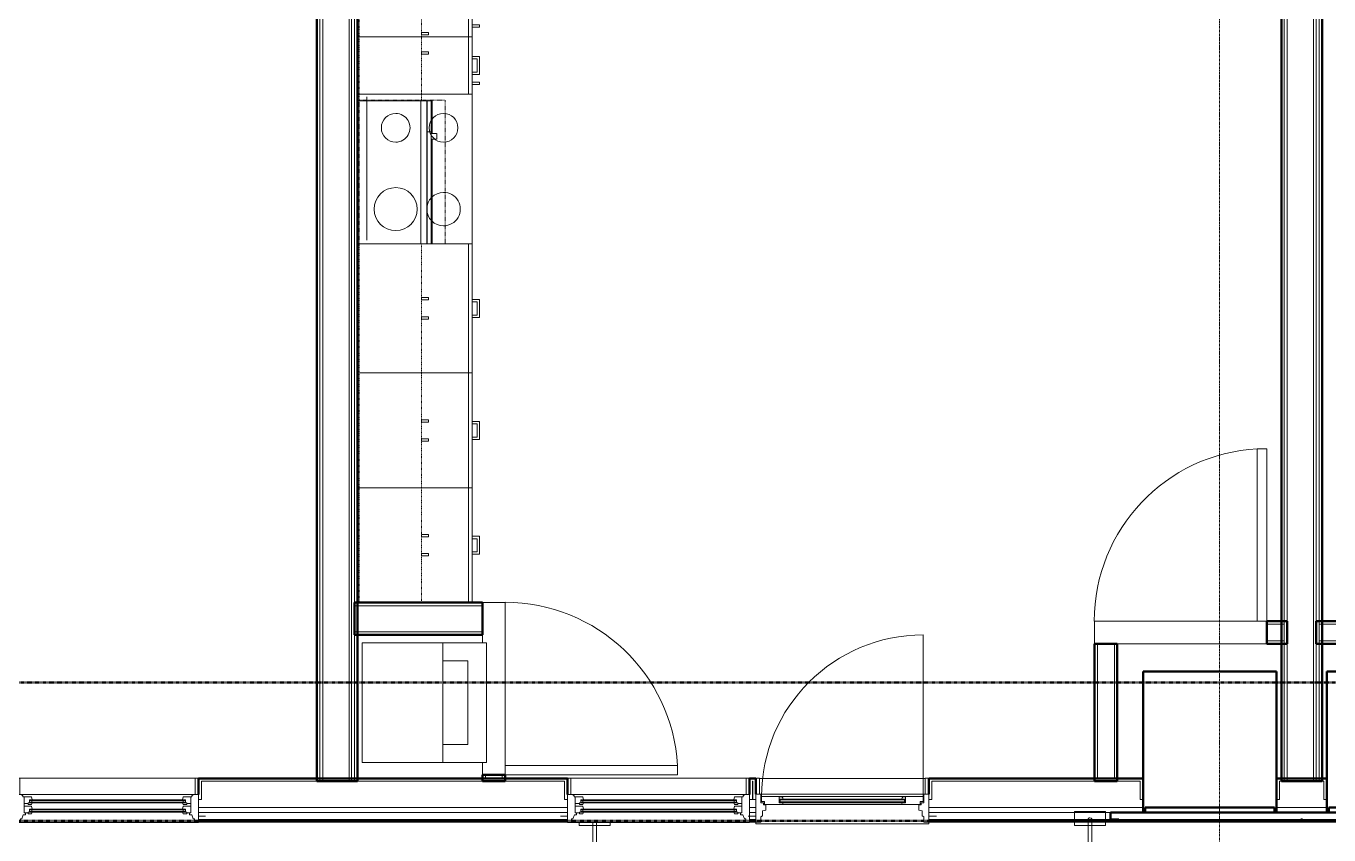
# Model space of a CAD drawing. Header units: inches. Extents: x -4235 to -464, y 9767 to 12359.
# Drawn here: x -3403.7 to -3131.4, y 9977.2 to 10146.3 of the extents above; entities that cross this region are included whole.
import ezdxf

# ---------------------------------------------------------------- set-up
doc = ezdxf.new("R2010")
doc.units = ezdxf.units.IN
doc.header["$MEASUREMENT"] = 0
for name, pattern in [('Dash', [0.25, 0.125, -0.125]), ('Dash 1_16_', [0.125, 0.0625, -0.0625]), ('Grid Line 1_2_', [0.875, 0.5, -0.125, 0.125, -0.125]), ('Overhead', [0.15625, 0.09375, -0.0625])]:
    doc.linetypes.add(name, pattern=pattern)
for name, color, linetype, lineweight in [('0-1', 7, 'Continuous', 5), ('0-2', 10, 'Continuous', 9), ('A-DOOR-1', 10, 'Continuous', 9), ('A-DOOR-2', 50, 'Continuous', 20), ('A-DOOR-5', 31, 'Continuous', 9), ('A-DOOR-6', 31, 'Continuous', 20), ('A-DOOR-FRAM', 31, 'Continuous', 9), ('A-DOOR-FRAM-4', 31, 'Continuous', 20), ('A-DOOR-GLAZ', 31, 'Continuous', 9), ('A-GENM', 5, 'Continuous', 9), ('A-GENM-4', 5, 'Continuous', 50), ('A-GLAZ-1', 151, 'Continuous', 9), ('A-GLAZ-2', 151, 'Continuous', 20), ('A-GLAZ-3', 151, 'Continuous', 50), ('A-WALL', 113, 'Continuous', 13), ('A-WALL-1', 7, 'Continuous', 50), ('A-WALL-2', 250, 'Continuous', 13), ('A-WALL-3', 10, 'Continuous', 9), ('A-WALL-4', 254, 'Continuous', 9), ('A-WALL-5', 113, 'Continuous', 9), ('A-WALL-6', 113, 'Continuous', 50), ('C-PROP-LINE-1', 91, 'Dash 1_16_', 50), ('I-WALL-1', 7, 'Continuous', 50), ('P-SANR-FIXT-1', 10, 'Continuous', 9), ('Q-CASE-1', 254, 'Continuous', 9), ('Q-CASE-2', 10, 'Continuous', 9), ('Q-CASE-3', 254, 'Dash', 9), ('Q-CASE-4', 10, 'Dash', 9), ('Q-SPCQ-1', 10, 'Continuous', 9), ('Q-SPCQ-2', 91, 'Overhead', 9), ('S-GRID-1', 1, 'Grid Line 1_2_', 9)]:
    doc.layers.add(name, color=color, linetype=linetype, lineweight=lineweight)

# ---------------------------------------------------------------- blocks, each defined once
blk = doc.blocks.new('SWING - SINGLE - FLUSH - 36_ x 80_ - OFFSET PIVOT DOOR AT MAGIC PAK AND WASHER_DRYER-3199414-BACKGROUND - RCP - 2ND FLOOR')
at = {"layer": 'A-DOOR-1'}
blk.add_arc((18, 2.37), 36.07, 93.1789, 180, dxfattribs=at)
at = {"layer": 'A-DOOR-2'}
for p, q in [((16, 2.37), (16, 38.39)), ((18, 38.39), (16, 38.39)), ((18, 2.37), (18, 38.39)), ((18, 2.37), (16, 2.37))]:
    blk.add_line(p, q, dxfattribs=at)
blk = doc.blocks.new('Range - 24_ x 30_-2320547-BACKGROUND - RCP - 2ND FLOOR')
at = {"layer": 'Q-SPCQ-1'}
blk.add_line((0, 22), (30, 22), dxfattribs=at)
for centre, radius, start, end in [((6.5, 16), 4.5, 360, 180), ((23.5, 16), 3, 360, 180), ((6.5, 16), 4.5, 180, 360), ((23.5, 16), 3, 180, 0), ((6.5, 6), 3.5, 360, 180), ((23.5, 6), 3, 360, 180), ((6.5, 6), 3.5, 180, 0), ((23.5, 6), 3, 180, 360)]:
    blk.add_arc(centre, radius, start, end, dxfattribs=at)
blk = doc.blocks.new('Stacked Washer and Dryer - 26_x25_ - Private-1352637-BACKGROUND - RCP - 2ND FLOOR')
at = {"layer": 'P-SANR-FIXT-1'}
for p, q in [((26, 12.5), (0, 12.5)), ((0, -12.5), (0, 12.5)), ((16.90625, 12.5), (16.90625, -12.5)), ((26, 12.5), (26, -12.5)), ((16.90625, 8.75), (22.09375, 8.75)), ((22.09375, 8.75), (22.09375, -8.75)), ((22.09375, -8.75), (16.90625, -8.75)), ((0, -12.5), (26, -12.5))]:
    blk.add_line(p, q, dxfattribs=at)
blk = doc.blocks.new('30quot_MicrowaveVent_11166 - 70cm miele oven-V11-BACKGROUND - RCP - 2ND FLOOR')
at = {"layer": 'Q-CASE-1'}
for p, q in [((-14.2, -0.38), (-14.2, -13.23)), ((15.68, -13.23), (15.68, -0.38)), ((-14.2, -13.23), (-14.2, -14.49)), ((15.68, -13.23), (-14.2, -13.23)), ((15.68, -14.49), (15.68, -13.23)), ((-14.2, -14.49), (15.68, -14.49)), ((9.18, -14.61), (-14.2, -14.61)), ((-14.2, -14.61), (-14.2, -15.39)), ((-14.2, -15.39), (-14.2, -15.6)), ((-14.2, -15.39), (9.18, -15.39)), ((-14.2, -15.6), (7.69, -15.6)), ((7.69, -15.39), (7.69, -16.55)), ((8.88, -16.55), (8.88, -15.39)), ((8.88, -15.6), (15.68, -15.6)), ((9.18, -14.61), (9.18, -15.39)), ((15.68, -14.61), (9.18, -14.61)), ((9.18, -14.61), (9.18, -15.39)), ((9.18, -15.39), (15.68, -15.39)), ((15.68, -14.61), (15.68, -15.39)), ((15.68, -15.6), (15.68, -15.39)), ((7.69, -16.6), (8.88, -16.6))]:
    blk.add_line(p, q, dxfattribs=at)
at = {"layer": 'Q-CASE-2'}
for p, q in [((-14.2, 0), (-14.2, -0.38)), ((15.68, 0), (-14.2, 0)), ((15.68, -0.38), (15.68, 0))]:
    blk.add_line(p, q, dxfattribs=at)
blk = doc.blocks.new('Base Cabinet 3 Drawer 230 - Base Cabinet 3 Drawer 230 27_-2571739-BACKGROUND - RCP - 2ND FLOOR')
at = {"layer": 'Q-CASE-2'}
for p, q in [((-12.76, -23.25), (-12.76, 0)), ((-12.76, 0), (14.24, 0)), ((14.24, 0), (14.24, -23.25)), ((-12.76, -23.25), (-12.76, -24)), ((14.24, -23.25), (-12.76, -23.25)), ((-12.76, -24), (14.24, -24)), ((-0.64, -24), (-1.14, -24)), ((-1.14, -25.5), (-1.14, -24)), ((-0.64, -25), (-0.64, -24)), ((2.11, -25), (2.11, -24)), ((2.11, -24), (2.61, -24)), ((2.61, -24), (2.61, -25.5)), ((14.24, -24), (14.24, -23.25)), ((2.61, -25.5), (-1.14, -25.5)), ((-0.64, -25), (2.11, -25))]:
    blk.add_line(p, q, dxfattribs=at)
blk = doc.blocks.new('Base Cabinet 3 Drawer 230 - Base Cabinet 3 Drawer 230 24_-2554933-BACKGROUND - RCP - 2ND FLOOR')
at = {"layer": 'Q-CASE-2'}
for p, q in [((-11.26, -23.25), (-11.26, 0)), ((-11.26, 0), (12.74, 0)), ((12.74, 0), (12.74, -23.25)), ((-11.26, -23.25), (-11.26, -24)), ((12.74, -23.25), (-11.26, -23.25)), ((-11.26, -24), (12.74, -24)), ((-0.64, -24), (-1.14, -24)), ((-1.14, -25.5), (-1.14, -24)), ((-0.64, -25), (-0.64, -24)), ((2.11, -25), (2.11, -24)), ((2.11, -24), (2.61, -24)), ((2.61, -24), (2.61, -25.5)), ((12.74, -24), (12.74, -23.25)), ((2.61, -25.5), (-1.14, -25.5)), ((-0.64, -25), (2.11, -25))]:
    blk.add_line(p, q, dxfattribs=at)
blk = doc.blocks.new('Single Door 1 Drawer 211 - 211 Base Cabinet Single Door1 Drawer 12_-2709705-BACKGROUND - RCP - 2ND FLOOR')
at = {"layer": 'Q-CASE-2'}
for p, q in [((-7.14, 24), (-7.14, 25.5)), ((-7.14, 25.5), (-3.39, 25.5)), ((-3.89, 25), (-6.64, 25)), ((-6.64, 24), (-6.64, 25)), ((-3.89, 24), (-3.89, 25)), ((-3.39, 25.5), (-3.39, 24)), ((-1.27, 25.5), (-1.76, 25.5)), ((-1.76, 25.5), (-1.76, 24)), ((-1.27, 24), (-1.27, 25.5)), ((-11.26, 24), (0.74, 24)), ((-11.26, 23.25), (-11.26, 24)), ((0.74, 23.25), (-11.26, 23.25)), ((-11.26, 23.25), (-11.26, 0)), ((-7.14, 24), (-6.64, 24)), ((-3.39, 24), (-3.89, 24)), ((-1.76, 24), (-1.27, 24)), ((0.74, 24), (0.74, 23.25)), ((0.74, 0), (0.74, 23.25)), ((-11.26, 0), (0.74, 0))]:
    blk.add_line(p, q, dxfattribs=at)
blk = doc.blocks.new('Base Cabinet Corner 197 - Base Cabinet Corner 197-2569781-BACKGROUND - RCP - 2ND FLOOR')
at = {"layer": 'Q-CASE-2'}
for p, q in [((0.74, 36), (-23.26, 36)), ((-23.26, 36), (-23.26, 0)), ((0.74, 23.25), (0.74, 36)), ((0.74, 24), (0.74, 36)), ((0.73, 34), (0.73, 33.51)), ((2.23, 34), (0.73, 34)), ((0.73, 33.51), (2.23, 33.51)), ((2.23, 33.51), (2.23, 34)), ((10.73, 25.5), (10.24, 25.5)), ((10.24, 25.5), (10.24, 24)), ((10.73, 24), (10.73, 25.5)), ((12.74, 24), (0.74, 24)), ((0.74, 23.25), (0.74, 24)), ((12.74, 23.25), (0.74, 23.25)), ((10.24, 24), (10.73, 24)), ((12.74, 0), (12.74, 24)), ((-23.26, 0), (12.74, 0))]:
    blk.add_line(p, q, dxfattribs=at)
blk = doc.blocks.new('Base Cabinet 3 Drawer 230 - Base Cabinet 3 Drawer 230 24_-2578604-BACKGROUND - RCP - 2ND FLOOR')
at = {"layer": 'Q-CASE-2'}
for p, q in [((-1.14, 24), (-1.14, 25.5)), ((-1.14, 25.5), (2.61, 25.5)), ((2.11, 25), (-0.64, 25)), ((-0.64, 24), (-0.64, 25)), ((2.11, 24), (2.11, 25)), ((2.61, 25.5), (2.61, 24)), ((-11.26, 24), (12.74, 24)), ((-11.26, 23.25), (-11.26, 24)), ((12.74, 23.25), (-11.26, 23.25)), ((-11.26, 23.25), (-11.26, 0)), ((-1.14, 24), (-0.64, 24)), ((2.61, 24), (2.11, 24)), ((12.74, 24), (12.74, 23.25)), ((12.74, 0), (12.74, 23.25)), ((-11.26, 0), (12.74, 0))]:
    blk.add_line(p, q, dxfattribs=at)
blk = doc.blocks.new('300 Series Wall Hung Cabinet_302 - 27_ X 24_-2766376-BACKGROUND - RCP - 2ND FLOOR')
at = {"layer": 'Q-CASE-1'}
for p, q in [((-1.76, 14.69), (-2.25, 14.69)), ((-2.25, 14.69), (-2.25, 13.19)), ((-1.76, 13.19), (-1.76, 14.69)), ((2.24, 14.69), (1.75, 14.69)), ((1.75, 14.69), (1.75, 13.19)), ((2.24, 13.19), (2.24, 14.69)), ((-2.25, 13.19), (-1.76, 13.19)), ((1.75, 13.19), (2.24, 13.19))]:
    blk.add_line(p, q, dxfattribs=at)
at = {"layer": 'Q-CASE-3'}
for p, q in [((-13.5, 0.19), (-13.5, 13.19)), ((-13.5, 13.19), (13.5, 13.19)), ((13.5, 13.19), (13.5, 0.19))]:
    blk.add_line(p, q, dxfattribs=at)
at = {"layer": 'Q-CASE-4'}
blk.add_line((13.5, 0.19), (-13.5, 0.19), dxfattribs=at)
blk = doc.blocks.new('300 Series Wall Hung Cabinet_302 - 24_ X 24_-V57-BACKGROUND - RCP - 2ND FLOOR')
at = {"layer": 'Q-CASE-1'}
for p, q in [((-1.76, -13.19), (-2.25, -13.19)), ((-2.25, -13.19), (-2.25, -14.69)), ((-1.76, -14.69), (-1.76, -13.19)), ((2.24, -13.19), (1.75, -13.19)), ((1.75, -13.19), (1.75, -14.69)), ((2.24, -14.69), (2.24, -13.19)), ((-2.25, -14.69), (-1.76, -14.69)), ((1.75, -14.69), (2.24, -14.69))]:
    blk.add_line(p, q, dxfattribs=at)
at = {"layer": 'Q-CASE-3'}
for p, q in [((-12, -0.19), (-12, -13.19)), ((12, -13.19), (12, -0.19)), ((-12, -13.19), (12, -13.19))]:
    blk.add_line(p, q, dxfattribs=at)
at = {"layer": 'Q-CASE-4'}
blk.add_line((12, -0.19), (-12, -0.19), dxfattribs=at)
blk = doc.blocks.new('300 Series Wall Hung Cabinet_302 - 24_ X 24_-V58-BACKGROUND - RCP - 2ND FLOOR')
at = {"layer": 'Q-CASE-1'}
for p, q in [((-1.76, 14.69), (-2.25, 14.69)), ((-2.25, 14.69), (-2.25, 13.19)), ((-1.76, 13.19), (-1.76, 14.69)), ((2.24, 14.69), (1.75, 14.69)), ((1.75, 14.69), (1.75, 13.19)), ((2.24, 13.19), (2.24, 14.69)), ((-2.25, 13.19), (-1.76, 13.19)), ((1.75, 13.19), (2.24, 13.19))]:
    blk.add_line(p, q, dxfattribs=at)
at = {"layer": 'Q-CASE-3'}
for p, q in [((-12, 0.19), (-12, 13.19)), ((-12, 13.19), (12, 13.19)), ((12, 13.19), (12, 0.19))]:
    blk.add_line(p, q, dxfattribs=at)
at = {"layer": 'Q-CASE-4'}
blk.add_line((12, 0.19), (-12, 0.19), dxfattribs=at)
blk = doc.blocks.new('300 Series Wall Hung Cabinet_302 - 24_ X 24_-V69-BACKGROUND - RCP - 2ND FLOOR')
at = {"layer": 'Q-CASE-1'}
for p, q in [((-1.76, 14.69), (-2.25, 14.69)), ((-2.25, 14.69), (-2.25, 13.19)), ((-1.76, 13.19), (-1.76, 14.69)), ((2.24, 14.69), (1.75, 14.69)), ((1.75, 14.69), (1.75, 13.19)), ((2.24, 13.19), (2.24, 14.69)), ((-2.25, 13.19), (-1.76, 13.19)), ((1.75, 13.19), (2.24, 13.19))]:
    blk.add_line(p, q, dxfattribs=at)
at = {"layer": 'Q-CASE-3'}
for p, q in [((-12, 0.19), (-12, 13.19)), ((-12, 13.19), (12, 13.19))]:
    blk.add_line(p, q, dxfattribs=at)
at = {"layer": 'Q-CASE-4'}
for p, q in [((12, 13.19), (12, 0.19)), ((12, 0.19), (-12, 0.19))]:
    blk.add_line(p, q, dxfattribs=at)
blk = doc.blocks.new('Range_Hood_386 - 30_ Wide-V82-BACKGROUND - RCP - 2ND FLOOR')
at = {"layer": 'Q-SPCQ-2'}
for p, q in [((-15, -6), (-15, 12)), ((-15, 12), (15, 12)), ((15, 12), (15, -6)), ((15, -6), (-15, -6))]:
    blk.add_line(p, q, dxfattribs=at)
blk = doc.blocks.new('CTR - 1st Phase - Unit Layouts_rvt-1-BACKGROUND - RCP - 2ND FLOOR')
at = {"layer": 'A-WALL-1'}
for p, q in [((-3335.1, 10025.78), (-3308.35, 10025.78)), ((-3335.1, 10019.03), (-3335.1, 10025.78)), ((-3308.35, 10025.78), (-3308.35, 10019.03)), ((-3144.4, 10017.18), (-3144.4, 10021.93)), ((-3144.4, 10021.93), (-3140.12, 10021.93)), ((-3140.12, 10021.93), (-3140.12, 10021.31)), ((-3140.12, 10021.31), (-3140.12, 10017.81)), ((-3134.12, 10021.93), (-3129.85, 10021.93)), ((-3134.12, 10021.3), (-3134.12, 10021.93)), ((-3134.12, 10017.8), (-3134.12, 10021.3)), ((-3308.35, 10019.03), (-3335.1, 10019.03)), ((-3180.4, 9988.44), (-3180.4, 10017.18)), ((-3180.4, 10017.18), (-3175.65, 10017.18)), ((-3175.65, 10017.18), (-3175.65, 9988.44)), ((-3140.12, 10017.18), (-3144.4, 10017.18)), ((-3140.12, 10017.81), (-3140.12, 10017.18)), ((-3134.12, 10017.18), (-3134.12, 10017.8)), ((-3129.85, 10017.18), (-3134.12, 10017.18)), ((-3308.35, 9988.44), (-3308.35, 9989.78)), ((-3308.35, 9989.78), (-3303.6, 9989.78)), ((-3307.72, 9988.44), (-3308.35, 9988.44)), ((-3304.22, 9988.44), (-3307.72, 9988.44)), ((-3303.6, 9988.44), (-3304.22, 9988.44)), ((-3303.6, 9989.78), (-3303.6, 9988.44)), ((-3179.77, 9988.44), (-3180.4, 9988.44)), ((-3176.27, 9988.44), (-3179.77, 9988.44)), ((-3175.65, 9988.44), (-3176.27, 9988.44))]:
    blk.add_line(p, q, dxfattribs=at)
at = {"layer": 'A-WALL-2'}
for p, q in [((-3308.35, 10025.15), (-3335.1, 10025.15)), ((-3144.4, 10021.31), (-3140.75, 10021.31)), ((-3140.75, 10021.31), (-3140.75, 10017.81)), ((-3129.85, 10021.3), (-3133.5, 10021.3)), ((-3133.5, 10017.8), (-3133.5, 10021.3)), ((-3308.35, 10019.65), (-3335.1, 10019.65)), ((-3179.77, 9989.06), (-3179.77, 10017.18)), ((-3176.27, 9989.06), (-3176.27, 10017.18)), ((-3144.4, 10017.81), (-3140.75, 10017.81)), ((-3129.85, 10017.8), (-3133.5, 10017.8)), ((-3307.72, 9989.06), (-3307.72, 9989.78)), ((-3304.22, 9989.06), (-3307.72, 9989.06)), ((-3304.22, 9989.06), (-3304.22, 9989.78)), ((-3176.27, 9989.06), (-3179.77, 9989.06))]:
    blk.add_line(p, q, dxfattribs=at)
at = {"layer": 'A-WALL-3'}
for p, q in [((-3308.35, 10025.78), (-3303.6, 10025.78)), ((-3303.6, 9989.78), (-3303.6, 10025.78)), ((-3180.4, 10021.93), (-3175.65, 10021.93)), ((-3180.4, 10021.93), (-3180.4, 10017.18)), ((-3144.4, 10021.93), (-3175.65, 10021.93)), ((-3308.35, 10019.03), (-3308.35, 10017.38)), ((-3175.65, 10017.18), (-3144.4, 10017.18)), ((-3308.35, 9992.38), (-3308.35, 9989.78))]:
    blk.add_line(p, q, dxfattribs=at)
at = {"layer": 'A-WALL-4'}
for p, q in [((-3308.35, 10025.78), (-3308.35, 10019.03)), ((-3144.4, 10017.18), (-3144.4, 10021.93)), ((-3180.4, 10017.18), (-3175.65, 10017.18)), ((-3308.35, 9989.78), (-3303.6, 9989.78))]:
    blk.add_line(p, q, dxfattribs=at)
at = {"layer": 'A-WALL-5'}
for p, q in [((-3334.47, 10180.03), (-3334.47, 10025.78)), ((-3334.47, 10025.78), (-3334.47, 10180.03)), ((-3310.47, 10146.04), (-3310.47, 10146.53)), ((-3310.47, 10139.91), (-3310.47, 10146.04)), ((-3310.47, 10146.04), (-3310.47, 10139.91)), ((-3310.47, 10139.41), (-3310.47, 10139.91)), ((-3310.47, 10136.66), (-3310.47, 10139.41)), ((-3310.47, 10139.41), (-3310.47, 10136.66)), ((-3310.47, 10136.16), (-3310.47, 10136.66)), ((-3310.47, 10134.53), (-3310.47, 10136.16)), ((-3310.47, 10136.16), (-3310.47, 10134.53)), ((-3310.47, 10134.04), (-3310.47, 10134.53)), ((-3310.47, 10089.15), (-3310.47, 10134.04)), ((-3310.47, 10134.04), (-3310.47, 10089.15)), ((-3310.47, 10088.65), (-3310.47, 10089.15)), ((-3310.47, 10085.9), (-3310.47, 10088.65)), ((-3310.47, 10088.65), (-3310.47, 10085.9)), ((-3310.47, 10085.4), (-3310.47, 10085.9)), ((-3310.47, 10063.65), (-3310.47, 10085.4)), ((-3310.47, 10085.4), (-3310.47, 10063.65)), ((-3310.47, 10063.15), (-3310.47, 10063.65)), ((-3310.47, 10060.4), (-3310.47, 10063.15)), ((-3310.47, 10063.15), (-3310.47, 10060.4)), ((-3310.47, 10059.9), (-3310.47, 10060.4)), ((-3310.47, 10039.65), (-3310.47, 10059.9)), ((-3310.47, 10059.9), (-3310.47, 10039.65)), ((-3310.47, 10039.15), (-3310.47, 10039.65)), ((-3310.47, 10036.4), (-3310.47, 10039.15)), ((-3310.47, 10039.15), (-3310.47, 10036.4)), ((-3310.47, 10035.9), (-3310.47, 10036.4)), ((-3310.47, 10025.78), (-3310.47, 10035.9)), ((-3310.47, 10035.9), (-3310.47, 10025.78)), ((-3334.47, 10025.78), (-3310.47, 10025.78)), ((-3310.47, 10025.78), (-3334.47, 10025.78))]:
    blk.add_line(p, q, dxfattribs=at)
at = {"layer": '0-2'}
for name, p, rotation in [('Base Cabinet Corner 197 - Base Cabinet Corner 197-2569781-BACKGROUND - RCP - 2ND FLOOR', (-3334.47, 10156.77), 270.0000000000192), ('300 Series Wall Hung Cabinet_302 - 24_ X 24_-V58-BACKGROUND - RCP - 2ND FLOOR', (-3334.29, 10142.66), 269.9999999999729), ('Single Door 1 Drawer 211 - 211 Base Cabinet Single Door1 Drawer 12_-2709705-BACKGROUND - RCP - 2ND FLOOR', (-3334.47, 10132.77), 270.0000000000186), ('30quot_MicrowaveVent_11166 - 70cm miele oven-V11-BACKGROUND - RCP - 2ND FLOOR', (-3334.47, 10114.98), 89.99999999997448), ('Range_Hood_386 - 30_ Wide-V82-BACKGROUND - RCP - 2ND FLOOR', (-3322.1, 10115.78), 90.00000000001071), ('Range - 24_ x 30_-2320547-BACKGROUND - RCP - 2ND FLOOR', (-3310.47, 10101.53), 89.99999999994498), ('Base Cabinet 3 Drawer 230 - Base Cabinet 3 Drawer 230 27_-2571739-BACKGROUND - RCP - 2ND FLOOR', (-3334.47, 10086.54), 89.99999999992902), ('300 Series Wall Hung Cabinet_302 - 27_ X 24_-2766376-BACKGROUND - RCP - 2ND FLOOR', (-3334.29, 10087.28), 269.9999999999729), ('Base Cabinet 3 Drawer 230 - Base Cabinet 3 Drawer 230 24_-2554933-BACKGROUND - RCP - 2ND FLOOR', (-3334.47, 10061.04), 89.99999999992902), ('300 Series Wall Hung Cabinet_302 - 24_ X 24_-V57-BACKGROUND - RCP - 2ND FLOOR', (-3334.29, 10061.78), 89.9999999999729), ('Base Cabinet 3 Drawer 230 - Base Cabinet 3 Drawer 230 24_-2578604-BACKGROUND - RCP - 2ND FLOOR', (-3334.47, 10038.51), 270.0000000000186), ('300 Series Wall Hung Cabinet_302 - 24_ X 24_-V69-BACKGROUND - RCP - 2ND FLOOR', (-3334.29, 10037.78), 269.9999999999729), ('SWING - SINGLE - FLUSH - 36_ x 80_ - OFFSET PIVOT DOOR AT MAGIC PAK AND WASHER_DRYER-3199414-BACKGROUND - RCP - 2ND FLOOR', (-3305.97, 10007.78), 269.9999999999607)]:
    blk.add_blockref(name, p, dxfattribs=dict(at, rotation=rotation))
for name, p in [('SWING - SINGLE - FLUSH - 36_ x 80_ - OFFSET PIVOT DOOR AT MAGIC PAK AND WASHER_DRYER-3199414-BACKGROUND - RCP - 2ND FLOOR', (-3162.4, 10019.56)), ('Stacked Washer and Dryer - 26_x25_ - Private-1352637-BACKGROUND - RCP - 2ND FLOOR', (-3333.51, 10004.88))]:
    blk.add_blockref(name, p, dxfattribs=at)
blk = doc.blocks.new('CTR - 1st Phase - Common Walls_rvt-1-BACKGROUND - RCP - 2ND FLOOR')
at = {"layer": 'A-WALL-2'}
for p, q in [((-3342.35, 9988.44), (-3342.35, 10373.41)), ((-3341.72, 9988.44), (-3341.72, 10373.41)), ((-3336.22, 9988.44), (-3336.22, 10373.41)), ((-3335.72, 9988.44), (-3335.72, 10373.41)), ((-3335.1, 9988.44), (-3335.1, 10373.41)), ((-3140.75, 9988.44), (-3140.75, 10355.41)), ((-3140.12, 9988.44), (-3140.12, 10355.41)), ((-3134.62, 9988.44), (-3134.62, 10355.41)), ((-3134.12, 9988.44), (-3134.12, 10355.41)), ((-3133.5, 9988.44), (-3133.5, 10355.41))]:
    blk.add_line(p, q, dxfattribs=at)
at = {"layer": 'I-WALL-1'}
for p, q in [((-3334.47, 10373.41), (-3334.47, 9988.44)), ((-3141.37, 9988.44), (-3141.37, 10355.41)), ((-3132.87, 10355.41), (-3132.87, 9988.44)), ((-3342.97, 9988.44), (-3342.97, 10248.91)), ((-3334.47, 9988.44), (-3342.97, 9988.44)), ((-3132.87, 9988.44), (-3141.37, 9988.44))]:
    blk.add_line(p, q, dxfattribs=at)
blk = doc.blocks.new('Basic Wall _ EXT - FIBER CEMENT - LARGE - ___-2505169-BACKGROUND - RCP - 2ND FLOOR')
at = {"layer": 'A-WALL-5'}
for p, q in [((-3367.71, 9981.94), (-3290.54, 9981.94)), ((-3290.54, 9981.94), (-3367.71, 9981.94)), ((-3290.54, 9981.91), (-3367.71, 9981.91)), ((-3290.54, 9981.91), (-3367.71, 9981.91)), ((-3290.54, 9979.9), (-3367.71, 9979.9)), ((-3290.54, 9979.9), (-3367.71, 9979.9)), ((-3367.71, 9979.87), (-3290.54, 9979.87)), ((-3290.54, 9979.87), (-3367.71, 9979.87)), ((-3252.51, 9981.94), (-3251.19, 9981.94)), ((-3251.19, 9981.94), (-3252.51, 9981.94)), ((-3251.19, 9979.9), (-3252.51, 9979.9)), ((-3251.19, 9979.9), (-3252.51, 9979.9)), ((-3252.51, 9979.87), (-3251.19, 9979.87)), ((-3251.19, 9979.87), (-3252.51, 9979.87)), ((-3251.19, 9981.91), (-3252.48, 9981.91)), ((-3251.19, 9981.91), (-3252.48, 9981.91)), ((-3215.06, 9981.94), (-3177.09, 9981.94)), ((-3177.09, 9981.94), (-3215.06, 9981.94)), ((-3177.09, 9981.91), (-3215.06, 9981.91)), ((-3177.09, 9981.91), (-3215.06, 9981.91)), ((-3060.14, 9979.9), (-3215.06, 9979.9)), ((-3060.14, 9979.9), (-3215.06, 9979.9)), ((-3215.06, 9979.87), (-3060.14, 9979.87)), ((-3060.14, 9979.87), (-3215.06, 9979.87)), ((-3177.09, 9981.94), (-3170.26, 9981.94)), ((-3170.26, 9981.94), (-3177.09, 9981.94)), ((-3097.16, 9981.91), (-3177.09, 9981.91)), ((-3097.16, 9981.91), (-3177.09, 9981.91)), ((-3169.82, 9981.94), (-3170.26, 9981.94)), ((-3142.82, 9981.94), (-3169.82, 9981.94)), ((-3142.39, 9981.94), (-3142.82, 9981.94)), ((-3142.39, 9981.94), (-3131.86, 9981.94)), ((-3131.86, 9981.94), (-3142.39, 9981.94)), ((-3131.42, 9981.94), (-3131.86, 9981.94))]:
    blk.add_line(p, q, dxfattribs=at)
blk = doc.blocks.new('Door-Inswing-Andersen-400_Series-Single - 3_ 0-1_8_ x custom height - 2ND FLOOR-2897953-BACKGROUND - RCP - 2ND FLOOR')
at = {"layer": 'A-DOOR-5'}
blk.add_line((16.87, 0.66), (16.87, 34.41), dxfattribs=at)
blk.add_arc((16.87, 0.66), 33.75, 90, 180, dxfattribs=at)
at = {"layer": 'A-DOOR-6'}
for p, q in [((-16.87, -0.41), (-16.87, 0.66)), ((-16.87, 0.66), (-12.44, 0.66)), ((-13.19, 0.66), (-13.19, -0.66)), ((-13.19, 0.66), (-13.19, 0.59)), ((-13.19, 0.59), (-12.67, 0.59)), ((-12.44, 0.09), (-13.19, 0.09)), ((-12.67, 0.59), (-12.47, 0.34)), ((-12.47, 0.34), (-12.44, 0.16)), ((12.44, 0.66), (-12.44, 0.66)), ((-12.44, 0.16), (-12.44, 0.09)), ((16.87, 0.66), (12.44, 0.66)), ((12.47, 0.34), (12.44, 0.16)), ((12.44, 0.16), (12.44, 0.09)), ((12.44, 0.09), (13.19, 0.09)), ((12.67, 0.59), (12.47, 0.34)), ((13.19, 0.59), (12.67, 0.59)), ((13.19, 0.66), (13.19, -0.66)), ((13.19, 0.66), (13.19, 0.59)), ((16.87, -0.41), (16.87, 0.66)), ((-16.26, -0.42), (-16.87, -0.41)), ((-16.26, -1.06), (-16.26, -0.42)), ((-16.26, -1.06), (-12.44, -1.06)), ((-13.19, -0.66), (-12.44, -0.66)), ((-12.44, -0.75), (-12.47, -1.06)), ((-12.44, -0.66), (-12.44, -0.75)), ((12.44, -1.06), (-12.44, -1.06)), ((12.44, -0.66), (12.44, -0.75)), ((13.19, -0.66), (12.44, -0.66)), ((12.44, -0.75), (12.47, -1.06)), ((16.26, -1.06), (12.44, -1.06)), ((16.26, -0.42), (16.87, -0.41)), ((16.26, -1.06), (16.26, -0.42))]:
    blk.add_line(p, q, dxfattribs=at)
at = {"layer": 'A-DOOR-FRAM'}
for p, q in [((-17.94, 4.44), (-17.31, 4.44)), ((-17.94, 1.12), (-17.94, 4.44)), ((-17.31, 4.44), (-17.31, 1.12)), ((17.31, 4.44), (17.94, 4.44)), ((17.31, 1.12), (17.31, 4.44)), ((17.94, 4.44), (17.94, 1.12)), ((-17.31, 1.12), (-17.94, 1.12)), ((17.94, 1.12), (17.31, 1.12))]:
    blk.add_line(p, q, dxfattribs=at)
at = {"layer": 'A-DOOR-FRAM-4'}
for p, q in [((-18.06, -4.75), (-18.06, 1.12)), ((-18.06, 1.12), (-17.03, 1.12)), ((-17.69, 1.12), (-18.06, 1.12)), ((-18.06, 1.12), (18.06, 1.12)), ((-18.06, -5.09), (-18.06, 1.12)), ((-17.03, 1.12), (-17.03, -0.66)), ((17.03, 1.12), (17.03, -0.66)), ((18.06, 1.12), (17.03, 1.12)), ((18.06, -4.75), (18.06, 1.12)), ((18.06, 1.12), (18.06, -5.09)), ((-17.03, -0.66), (-16.45, -0.66)), ((-16, -2.23), (-16.69, -2.39)), ((-16.69, -2.39), (-16.69, -3.39)), ((-16.45, -0.66), (-16.45, -1.09)), ((-16.45, -1.09), (-16, -1.09)), ((-16, -1.09), (-16, -2.23)), ((16.45, -1.09), (16, -1.09)), ((16, -1.09), (16, -2.23)), ((16, -2.23), (16.69, -2.39)), ((16.45, -0.66), (16.45, -1.09)), ((17.03, -0.66), (16.45, -0.66)), ((16.69, -2.39), (16.69, -3.39)), ((-19.69, -3.44), (-18.06, -3.44)), ((-18.06, -4.75), (-17.03, -4.75)), ((18.06, -5.09), (-18.06, -5.09)), ((-16.69, -3.39), (-17.03, -3.63)), ((-17.03, -3.63), (-17.03, -4.75)), ((16.69, -3.39), (17.03, -3.63)), ((17.03, -3.63), (17.03, -4.75)), ((18.06, -4.75), (17.03, -4.75)), ((19.69, -3.44), (18.06, -3.44))]:
    blk.add_line(p, q, dxfattribs=at)
at = {"layer": 'A-DOOR-GLAZ'}
for p, q in [((12.44, 0.09), (-12.44, 0.09)), ((-13.19, -0.06), (-12.44, -0.06)), ((-12.44, -0.5), (-13.19, -0.5)), ((-12.98, -0.5), (-12.98, -0.06)), ((12.44, -0.06), (-12.44, -0.06)), ((12.44, -0.5), (-12.44, -0.5)), ((12.44, -0.66), (-12.44, -0.66)), ((13.19, -0.06), (12.44, -0.06)), ((12.44, -0.5), (13.19, -0.5)), ((12.98, -0.5), (12.98, -0.06))]:
    blk.add_line(p, q, dxfattribs=at)
blk = doc.blocks.new('Window-Double_Hung-Andersen-400_Series-Tilt_Wash - DOUBLE HUNG - REVERSE COTTAGE - 2ND FLOOR-2889033-BACKGROUND - RCP - 2ND FLOOR')
at = {"layer": 'A-GLAZ-1'}
for p, q in [((-16.29, 2.5), (-15.7, 2.5)), ((-16.29, 2.12), (-15.7, 2.12)), ((-16.29, 0.56), (-15.7, 0.56)), ((-16.29, 0.19), (-15.7, 0.19)), ((-15.82, 2.5), (-15.82, 2.12)), ((-15.82, 0.56), (-15.82, 0.19)), ((-15.7, 2.62), (15.7, 2.62)), ((-15.7, 2.5), (15.7, 2.5)), ((-15.7, 2.12), (15.7, 2.12)), ((-15.7, 2), (15.7, 2)), ((-15.7, 0.69), (15.7, 0.69)), ((-15.7, 0.56), (15.7, 0.56)), ((-15.7, 0.19), (15.7, 0.19)), ((-15.7, 0.06), (15.7, 0.06)), ((16.29, 2.5), (15.7, 2.5)), ((16.29, 2.12), (15.7, 2.12)), ((16.29, 0.56), (15.7, 0.56)), ((16.29, 0.19), (15.7, 0.19)), ((15.82, 2.5), (15.82, 2.12)), ((15.82, 0.56), (15.82, 0.19)), ((-19.01, -2.44), (-19.01, -3.94)), ((-19.01, -2.44), (-18.95, -2.44)), ((18.95, -1.06), (-18.95, -1.06)), ((-18.95, -1.06), (-18.95, -4.44)), ((-18.32, -1.06), (-18.32, -4.44)), ((18.32, -1.06), (18.32, -4.44)), ((18.95, -4.44), (18.95, -1.06)), ((18.95, -2.44), (19.01, -2.44)), ((19.01, -3.94), (19.01, -2.44)), ((-19.01, -3.94), (-18.95, -3.94)), ((-18.95, -4.44), (18.95, -4.44)), ((18.95, -3.94), (19.01, -3.94))]:
    blk.add_line(p, q, dxfattribs=at)
at = {"layer": 'A-GLAZ-2'}
for p, q in [((-19.01, 3.44), (-20.34, 3.44)), ((19.01, 4.81), (-19.01, 4.81)), ((-19.01, 4.81), (-19.01, -1.06)), ((-18.2, 4.81), (-18.2, 4)), ((-18.2, 4), (-17.92, 4)), ((-17.92, 4), (-17.61, 3.19)), ((-17.61, 3.19), (-17.14, 3.19)), ((-17.42, 2.75), (-16.57, 2.75)), ((-17.42, 2.75), (-17.42, -0.56)), ((-17.14, 3.19), (-17.14, 2.75)), ((-15.86, 2.97), (-16.57, 2.97)), ((-16.57, 2.62), (-16.57, 2.97)), ((-15.86, 2.97), (-15.7, 2.62)), ((15.86, 2.97), (15.7, 2.62)), ((15.86, 2.97), (16.57, 2.97)), ((16.57, 2.62), (16.57, 2.97)), ((17.42, 2.75), (16.57, 2.75)), ((17.14, 3.19), (17.14, 2.75)), ((17.61, 3.19), (17.14, 3.19)), ((17.42, 2.75), (17.42, -0.56)), ((17.92, 4), (17.61, 3.19)), ((18.2, 4), (17.92, 4)), ((18.2, 4.81), (18.2, 4)), ((19.01, -1.06), (19.01, 4.81)), ((19.01, 3.44), (20.51, 3.44)), ((-17.42, 1.37), (-15.86, 1.37)), ((-17.42, 0.81), (-16.57, 0.81)), ((-15.7, 2.62), (-16.57, 2.62)), ((-15.86, 1.03), (-16.57, 1.03)), ((-16.57, 0.69), (-16.57, 1.03)), ((-15.7, 0.69), (-16.57, 0.69)), ((-16.29, 2.62), (-16.29, 2)), ((-15.7, 2), (-16.29, 2)), ((-16.29, 0.69), (-16.29, 0.06)), ((-15.7, 0.06), (-16.29, 0.06)), ((-15.86, 1.37), (-15.7, 2)), ((-15.86, 1.03), (-15.7, 0.69)), ((-15.86, -0.56), (-15.7, 0.06)), ((15.7, 2.62), (16.57, 2.62)), ((15.7, 2), (16.29, 2)), ((15.86, 1.37), (15.7, 2)), ((15.86, 1.03), (15.7, 0.69)), ((15.7, 0.69), (16.57, 0.69)), ((15.7, 0.06), (16.29, 0.06)), ((15.86, -0.56), (15.7, 0.06)), ((17.42, 1.37), (15.86, 1.37)), ((15.86, 1.03), (16.57, 1.03)), ((16.29, 2.62), (16.29, 2)), ((16.29, 0.69), (16.29, 0.06)), ((16.57, 0.69), (16.57, 1.03)), ((17.42, 0.81), (16.57, 0.81)), ((-19.01, -1.06), (19.01, -1.06)), ((-17.67, -0.78), (-18, -1.06)), ((-17.67, -0.78), (-17.67, -0.56)), ((-17.67, -0.56), (-15.86, -0.56)), ((17.67, -0.56), (15.86, -0.56)), ((17.67, -0.78), (17.67, -0.56)), ((17.67, -0.78), (18, -1.06))]:
    blk.add_line(p, q, dxfattribs=at)
blk = doc.blocks.new('Window-Double_Hung-Andersen-400_Series-Tilt_Wash - DOUBLE HUNG - REVERSE COTTAGE - 2ND FLOOR-2888952-BACKGROUND - RCP - 2ND FLOOR')
at = {"layer": 'A-GLAZ-1'}
for p, q in [((-19.01, 3.94), (-19.01, 2.44)), ((-18.95, 3.94), (-19.01, 3.94)), ((-18.95, 4.44), (18.95, 4.44)), ((-18.95, 1.06), (-18.95, 4.44)), ((-18.32, 1.06), (-18.32, 4.44)), ((18.32, 1.06), (18.32, 4.44)), ((18.95, 4.44), (18.95, 1.06)), ((19.01, 3.94), (18.95, 3.94)), ((19.01, 2.44), (19.01, 3.94)), ((-18.95, 2.44), (-19.01, 2.44)), ((18.95, 1.06), (-18.95, 1.06)), ((19.01, 2.44), (18.95, 2.44)), ((-16.29, -0.19), (-15.7, -0.19)), ((-16.29, -0.56), (-15.7, -0.56)), ((-16.29, -2.13), (-15.7, -2.13)), ((-16.29, -2.5), (-15.7, -2.5)), ((-15.82, -0.56), (-15.82, -0.19)), ((-15.82, -2.5), (-15.82, -2.13)), ((-15.7, -0.06), (15.7, -0.06)), ((-15.7, -0.19), (15.7, -0.19)), ((-15.7, -0.56), (15.7, -0.56)), ((-15.7, -0.69), (15.7, -0.69)), ((-15.7, -2), (15.7, -2)), ((-15.7, -2.13), (15.7, -2.13)), ((-15.7, -2.5), (15.7, -2.5)), ((-15.7, -2.63), (15.7, -2.63)), ((16.29, -0.19), (15.7, -0.19)), ((16.29, -0.56), (15.7, -0.56)), ((16.29, -2.13), (15.7, -2.13)), ((16.29, -2.5), (15.7, -2.5)), ((15.82, -0.56), (15.82, -0.19)), ((15.82, -2.5), (15.82, -2.13))]:
    blk.add_line(p, q, dxfattribs=at)
at = {"layer": 'A-GLAZ-2'}
for p, q in [((-19.01, 1.06), (19.01, 1.06)), ((-19.01, -4.81), (-19.01, 1.06)), ((-17.67, 0.78), (-18, 1.06)), ((-17.67, 0.78), (-17.67, 0.56)), ((-17.67, 0.56), (-15.86, 0.56)), ((-17.42, -2.75), (-17.42, 0.56)), ((-15.86, 0.56), (-15.7, -0.06)), ((15.86, 0.56), (15.7, -0.06)), ((17.67, 0.56), (15.86, 0.56)), ((17.42, -2.75), (17.42, 0.56)), ((17.67, 0.78), (18, 1.06)), ((17.67, 0.78), (17.67, 0.56)), ((19.01, 1.06), (19.01, -4.81)), ((-17.42, -0.81), (-16.57, -0.81)), ((-17.42, -1.37), (-15.86, -1.37)), ((-16.57, -0.69), (-16.57, -1.03)), ((-15.7, -0.69), (-16.57, -0.69)), ((-15.86, -1.03), (-16.57, -1.03)), ((-16.57, -2.63), (-16.57, -2.97)), ((-15.7, -2.63), (-16.57, -2.63)), ((-16.29, -0.69), (-16.29, -0.06)), ((-15.7, -0.06), (-16.29, -0.06)), ((-16.29, -2.63), (-16.29, -2)), ((-15.7, -2), (-16.29, -2)), ((-15.86, -1.03), (-15.7, -0.69)), ((-15.86, -1.37), (-15.7, -2)), ((-15.86, -2.97), (-15.7, -2.63)), ((15.7, -0.06), (16.29, -0.06)), ((15.86, -1.03), (15.7, -0.69)), ((15.7, -0.69), (16.57, -0.69)), ((15.86, -1.37), (15.7, -2)), ((15.7, -2), (16.29, -2)), ((15.86, -2.97), (15.7, -2.63)), ((15.7, -2.63), (16.57, -2.63)), ((15.86, -1.03), (16.57, -1.03)), ((17.42, -1.37), (15.86, -1.37)), ((16.29, -0.69), (16.29, -0.06)), ((16.29, -2.63), (16.29, -2)), ((16.57, -0.69), (16.57, -1.03)), ((17.42, -0.81), (16.57, -0.81)), ((16.57, -2.63), (16.57, -2.97)), ((-19.01, -3.44), (-20.51, -3.44)), ((19.01, -4.81), (-19.01, -4.81)), ((-18.2, -4), (-17.92, -4)), ((-18.2, -4.81), (-18.2, -4)), ((-17.92, -4), (-17.61, -3.19)), ((-17.61, -3.19), (-17.14, -3.19)), ((-17.42, -2.75), (-16.57, -2.75)), ((-17.14, -3.19), (-17.14, -2.75)), ((-15.86, -2.97), (-16.57, -2.97)), ((15.86, -2.97), (16.57, -2.97)), ((17.42, -2.75), (16.57, -2.75)), ((17.14, -3.19), (17.14, -2.75)), ((17.61, -3.19), (17.14, -3.19)), ((17.92, -4), (17.61, -3.19)), ((18.2, -4), (17.92, -4)), ((18.2, -4.81), (18.2, -4)), ((19.01, -3.44), (20.51, -3.44))]:
    blk.add_line(p, q, dxfattribs=at)
blk = doc.blocks.new('V-Series_EWC4_SPVU_RFA_2015 - 2ND AND 3RD FLOOR-2226480-BACKGROUND - RCP - 2ND FLOOR')
at = {"layer": 'A-GENM-4'}
for p, q in [((-3858.97, 11734.83), (-3858.97, 11735.26)), ((-3858.97, 11735.26), (-3829.54, 11735.26)), ((-3858.97, 11734.33), (-3858.97, 11734.83)), ((-3858.97, 11734.83), (-3857.97, 11734.83)), ((-3857.97, 11734.83), (-3858.97, 11734.83)), ((-3858.97, 11708.33), (-3858.97, 11734.33)), ((-3857.97, 11734.83), (-3857.97, 11734.33)), ((-3857.97, 11707.83), (-3857.97, 11734.83)), ((-3857.97, 11734.33), (-3857.97, 11708.33)), ((-3829.54, 11735.26), (-3829.54, 11707.39)), ((-3858.97, 11707.83), (-3858.97, 11708.33)), ((-3857.97, 11707.83), (-3858.97, 11707.83)), ((-3858.97, 11707.39), (-3858.97, 11707.83)), ((-3858.97, 11707.83), (-3857.97, 11707.83)), ((-3829.54, 11707.39), (-3858.97, 11707.39)), ((-3857.97, 11708.33), (-3857.97, 11707.83))]:
    blk.add_line(p, q, dxfattribs=at)
blk = doc.blocks.new('Walls 15 - Walls 1-2569682-BACKGROUND - RCP - 2ND FLOOR')
at = {"layer": 'A-WALL-5'}
for p, q in [((-3288.12, 9979.2), (-3288.12, 9979.81)), ((-3285.24, 9979.2), (-3285.24, 9979.81)), ((-3284.49, 9979.81), (-3284.49, 9979.2)), ((-3281.62, 9979.81), (-3281.62, 9979.2)), ((-3288.12, 9979.2), (-3281.62, 9979.2)), ((-3285.24, 9979.2), (-3288.12, 9979.2)), ((-3285.24, 9935.09), (-3285.24, 9979.2)), ((-3285.13, 9979.2), (-3285.19, 9979.2)), ((-3285.06, 9979.2), (-3285.13, 9979.2)), ((-3284.97, 9979.2), (-3285.05, 9979.2)), ((-3284.87, 9979.2), (-3284.96, 9979.2)), ((-3284.77, 9979.2), (-3284.86, 9979.2)), ((-3284.68, 9979.2), (-3284.77, 9979.2)), ((-3284.6, 9979.2), (-3284.68, 9979.2)), ((-3284.54, 9979.2), (-3284.6, 9979.2)), ((-3284.49, 9979.2), (-3284.49, 9935.09)), ((-3281.62, 9979.2), (-3284.49, 9979.2))]:
    blk.add_line(p, q, dxfattribs=at)
at = {"layer": 'A-WALL-6', "flags": 128}
for points in [[(-3285.24, 9935.09), (-3285.23, 9935.19), (-3285.2, 9935.29), (-3285.15, 9935.37), (-3285.08, 9935.44), (-3285, 9935.49), (-3284.91, 9935.52), (-3284.82, 9935.52), (-3284.73, 9935.49), (-3284.65, 9935.44), (-3284.59, 9935.37), (-3284.53, 9935.29), (-3284.5, 9935.19), (-3284.49, 9935.09)], [(-3284.49, 9935.09), (-3284.5, 9934.98), (-3284.53, 9934.89), (-3284.59, 9934.8), (-3284.65, 9934.73), (-3284.73, 9934.68), (-3284.82, 9934.66), (-3284.91, 9934.66), (-3285, 9934.68), (-3285.08, 9934.73), (-3285.15, 9934.8), (-3285.2, 9934.89), (-3285.23, 9934.98), (-3285.24, 9935.09)]]:
    blk.add_lwpolyline(points, dxfattribs=at)
blk = doc.blocks.new('Walls 16 - Walls 1-2569701-BACKGROUND - RCP - 2ND FLOOR')
at = {"layer": 'A-WALL-5'}
for p, q in [((-3184.62, 9981.94), (-3184.62, 9982.13)), ((-3184.62, 9982.13), (-3184.51, 9982.13)), ((-3184.51, 9982.13), (-3184.62, 9982.13)), ((-3184.62, 9980.19), (-3184.62, 9981.94)), ((-3184.62, 9979.9), (-3184.62, 9980.19)), ((-3184.62, 9979.2), (-3184.62, 9979.87)), ((-3184.49, 9982.13), (-3184.19, 9982.13)), ((-3178.12, 9982.13), (-3184.49, 9982.13)), ((-3184.19, 9982.13), (-3183.67, 9982.13)), ((-3183.67, 9982.13), (-3183, 9982.13)), ((-3183, 9982.13), (-3182.21, 9982.13)), ((-3182.21, 9982.13), (-3181.37, 9982.13)), ((-3181.75, 9980.44), (-3181.75, 9980.51)), ((-3181.75, 9980.19), (-3181.75, 9980.41)), ((-3181.75, 9979.9), (-3181.75, 9980.19)), ((-3181.75, 9979.2), (-3181.75, 9979.87)), ((-3181.37, 9982.13), (-3180.53, 9982.13)), ((-3181, 9980.51), (-3181, 9980.44)), ((-3181, 9980.41), (-3181, 9980.19)), ((-3181, 9980.19), (-3181, 9979.9)), ((-3181, 9979.87), (-3181, 9979.2)), ((-3180.53, 9982.13), (-3178.12, 9982.13)), ((-3178.12, 9982.13), (-3178.12, 9981.97)), ((-3178.12, 9981.94), (-3178.12, 9980.48)), ((-3178.12, 9980.43), (-3178.12, 9980.19)), ((-3178.12, 9980.19), (-3178.12, 9979.9)), ((-3178.12, 9979.87), (-3178.12, 9979.2)), ((-3184.62, 9979.2), (-3178.12, 9979.2)), ((-3181.75, 9979.2), (-3184.62, 9979.2)), ((-3181.75, 9935.09), (-3181.75, 9979.2)), ((-3181.64, 9979.2), (-3181.7, 9979.2)), ((-3181.56, 9979.2), (-3181.64, 9979.2)), ((-3181.47, 9979.2), (-3181.56, 9979.2)), ((-3181.37, 9979.2), (-3181.47, 9979.2)), ((-3181.28, 9979.2), (-3181.37, 9979.2)), ((-3181.18, 9979.2), (-3181.27, 9979.2)), ((-3181.11, 9979.2), (-3181.18, 9979.2)), ((-3181.05, 9979.2), (-3181.1, 9979.2)), ((-3181, 9979.2), (-3181, 9935.09)), ((-3178.12, 9979.2), (-3180.99, 9979.2))]:
    blk.add_line(p, q, dxfattribs=at)
for start_param, end_param in [(2.879793, 3.141593), (3.141593, 3.359433), (3.45814, 3.664826), (2.617994, 2.783757), (2.356194, 2.617994), (3.666584, 3.926299), (1.570796, 2.356194), (3.928778, 4.187721), (4.190755, 4.449148), (4.45253, 4.587024), (4.587024, 4.710638), (0.264233, 1.570796), (4.71414, 4.837754), (4.837754, 4.972247), (4.97563, 5.234023), (5.237057, 5.496), (5.498479, 5.758194), (0, 0.261799), (6.065345, 6.260917)]:
    blk.add_ellipse((-3181.37, 9980.51), major_axis=(0.375, 0), ratio=0.86769, start_param=start_param, end_param=end_param, dxfattribs=at)
at = {"layer": 'A-WALL-6', "flags": 128}
for points in [[(-3181.75, 9935.09), (-3181.74, 9935.19), (-3181.7, 9935.29), (-3181.65, 9935.37), (-3181.59, 9935.44), (-3181.5, 9935.49), (-3181.42, 9935.52), (-3181.33, 9935.52), (-3181.24, 9935.49), (-3181.16, 9935.44), (-3181.09, 9935.37), (-3181.04, 9935.29), (-3181.01, 9935.19), (-3181, 9935.09)], [(-3181, 9935.09), (-3181.01, 9934.98), (-3181.04, 9934.89), (-3181.09, 9934.8), (-3181.16, 9934.73), (-3181.24, 9934.68), (-3181.33, 9934.66), (-3181.42, 9934.66), (-3181.5, 9934.68), (-3181.59, 9934.73), (-3181.65, 9934.8), (-3181.7, 9934.89), (-3181.74, 9934.98), (-3181.75, 9935.09)]]:
    blk.add_lwpolyline(points, dxfattribs=at)
blk = doc.blocks.new('Perforated Panel at Magic-Pak - hvac panel - 2nd floor 2-2702974-BACKGROUND - RCP - 2ND FLOOR')
at = {"layer": 'A-GLAZ-3'}
for p, q in [((-19.01, 4.44), (19.01, 4.44)), ((-19.01, 4.37), (-19.01, 4.44)), ((19.01, 4.37), (-19.01, 4.37)), ((19.01, 4.44), (19.01, 4.37))]:
    blk.add_line(p, q, dxfattribs=at)
blk = doc.blocks.new('Family - ___-2835860-BACKGROUND - RCP - 2ND FLOOR')
at = {"layer": 'C-PROP-LINE-1'}
blk.add_line((-2636.92, 9980.19), (-3860.72, 9980.19), dxfattribs=at)
blk = doc.blocks.new('Family - ___-2835903-BACKGROUND - RCP - 2ND FLOOR')
at = {"layer": 'C-PROP-LINE-1'}
blk.add_line((-2096.82, 10009.09), (-3831.82, 10009.09), dxfattribs=at)
blk = doc.blocks.new('Family - ___-2835932-BACKGROUND - RCP - 2ND FLOOR')
at = {"layer": 'C-PROP-LINE-1'}
blk.add_line((-2067.92, 9980.19), (-3860.72, 9980.19), dxfattribs=at)

msp = doc.modelspace()

# ---------------------------------------------------------------- linework, layer by layer
at = {"layer": 'A-WALL'}
for p, q in [((-3367.09, 9984.63), (-3367.09, 9988.44)), ((-3367.09, 9988.44), (-3291.16, 9988.44)), ((-3291.16, 9988.44), (-3291.16, 9984.63)), ((-3251.89, 9984.63), (-3251.89, 9988.44)), ((-3251.89, 9988.44), (-3251.81, 9988.44)), ((-3251.81, 9988.44), (-3251.81, 9984.63)), ((-3214.44, 9984.63), (-3214.44, 9988.44)), ((-3214.44, 9988.44), (-3170.89, 9988.44)), ((-3170.89, 9988.44), (-3170.89, 9984.63)), ((-3141.76, 9984.63), (-3141.76, 9988.44)), ((-3141.76, 9988.44), (-3132.49, 9988.44)), ((-3132.49, 9988.44), (-3132.49, 9984.63)), ((-3367.09, 9984.63), (-3367.71, 9984.63)), ((-3290.54, 9982.94), (-3367.71, 9982.94)), ((-3290.54, 9984.63), (-3291.16, 9984.63)), ((-3251.89, 9984.63), (-3252.51, 9984.63)), ((-3251.19, 9982.94), (-3252.51, 9982.94)), ((-3251.19, 9984.63), (-3251.81, 9984.63)), ((-3214.44, 9984.63), (-3215.06, 9984.63)), ((-3170.26, 9982.94), (-3215.06, 9982.94)), ((-3170.26, 9984.63), (-3170.89, 9984.63)), ((-3141.76, 9984.63), (-3142.39, 9984.63)), ((-3131.86, 9982.94), (-3142.39, 9982.94)), ((-3131.86, 9984.63), (-3132.49, 9984.63)), ((-3290.54, 9981.94), (-3367.71, 9981.94)), ((-3290.54, 9980.44), (-3367.71, 9980.44)), ((-3251.19, 9981.94), (-3252.51, 9981.94)), ((-3251.19, 9980.44), (-3252.51, 9980.44)), ((-3177.09, 9981.94), (-3215.06, 9981.94)), ((-3177.09, 9980.44), (-3215.06, 9980.44))]:
    msp.add_line(p, q, dxfattribs=at)
at = {"layer": 'A-WALL-5'}
for p, q in [((-3367.71, 9989.06), (-3367.77, 9989.06)), ((-3290.47, 9989.06), (-3290.54, 9989.06)), ((-3252.51, 9989.06), (-3252.57, 9989.06)), ((-3251.19, 9989.06), (-3251.06, 9989.06)), ((-3215.81, 9989.06), (-3250.44, 9989.06)), ((-3215.06, 9989.06), (-3215.19, 9989.06)), ((-3137.31, 9980.44), (-3175.34, 9980.44)), ((-3175.34, 9980.44), (-3175.34, 9980.44)), ((-3136.94, 9980.44), (-3098.91, 9980.44))]:
    msp.add_line(p, q, dxfattribs=at)
at = {"layer": 'A-WALL-6'}
for p, q in [((-3367.71, 9985.69), (-3367.71, 9989.06)), ((-3367.71, 9989.06), (-3290.54, 9989.06)), ((-3290.54, 9989.06), (-3290.54, 9985.69)), ((-3252.51, 9985.69), (-3252.51, 9989.06)), ((-3252.51, 9989.06), (-3251.19, 9989.06)), ((-3251.19, 9989.06), (-3251.19, 9985.75)), ((-3215.06, 9985.75), (-3215.06, 9989.06)), ((-3215.06, 9989.06), (-3170.26, 9989.06)), ((-3170.26, 9989.06), (-3170.26, 9981.94)), ((-3142.39, 9989.06), (-3131.86, 9989.06)), ((-3142.39, 9981.94), (-3142.39, 9989.06)), ((-3131.86, 9989.06), (-3131.86, 9981.94)), ((-3290.54, 9980.19), (-3367.71, 9980.19)), ((-3251.19, 9980.19), (-3252.51, 9980.19)), ((-3175.34, 9980.19), (-3215.06, 9980.19)), ((-3170.26, 9981.94), (-3177.09, 9981.94)), ((-3177.09, 9981.94), (-3177.09, 9980.44)), ((-3177.09, 9980.44), (-3175.34, 9980.44)), ((-3175.34, 9980.44), (-3175.34, 9980.19)), ((-3131.86, 9981.94), (-3142.39, 9981.94)), ((-3137.31, 9980.19), (-3137.31, 9980.44)), ((-3137.31, 9980.44), (-3136.94, 9980.44)), ((-3136.94, 9980.19), (-3137.31, 9980.19)), ((-3136.94, 9980.44), (-3136.94, 9980.19))]:
    msp.add_line(p, q, dxfattribs=at)
at = {"layer": 'S-GRID-1'}
msp.add_line((-3154.32, 9836.18), (-3154.32, 12309.48), dxfattribs=at)

# ---------------------------------------------------------------- block references
at = {"layer": '0-1'}
for name in ['CTR - 1st Phase - Unit Layouts_rvt-1-BACKGROUND - RCP - 2ND FLOOR', 'CTR - 1st Phase - Common Walls_rvt-1-BACKGROUND - RCP - 2ND FLOOR']:
    msp.add_blockref(name, (0, 0), dxfattribs=at)
at = {"layer": 'A-DOOR-5'}
msp.add_blockref('Door-Inswing-Andersen-400_Series-Single - 3_ 0-1_8_ x custom height - 2ND FLOOR-2897953-BACKGROUND - RCP - 2ND FLOOR', (-3233.12, 9984.63), dxfattribs=at)
at = {"layer": 'A-GENM', "rotation": 90.00000000000026}
for p in [(8565, 13840.91), (8603.4, 13840.91)]:
    msp.add_blockref('V-Series_EWC4_SPVU_RFA_2015 - 2ND AND 3RD FLOOR-2226480-BACKGROUND - RCP - 2ND FLOOR', p, dxfattribs=at)
at = {"layer": 'A-GLAZ-1'}
msp.add_blockref('Window-Double_Hung-Andersen-400_Series-Tilt_Wash - DOUBLE HUNG - REVERSE COTTAGE - 2ND FLOOR-2888952-BACKGROUND - RCP - 2ND FLOOR', (-3386.72, 9984.63), dxfattribs=at)
at = {"layer": 'A-GLAZ-1', "rotation": 180}
for name, p in [('Window-Double_Hung-Andersen-400_Series-Tilt_Wash - DOUBLE HUNG - REVERSE COTTAGE - 2ND FLOOR-2889033-BACKGROUND - RCP - 2ND FLOOR', (-3271.52, 9984.63)), ('Perforated Panel at Magic-Pak - hvac panel - 2nd floor 2-2702974-BACKGROUND - RCP - 2ND FLOOR', (-3156.32, 9984.63)), ('Perforated Panel at Magic-Pak - hvac panel - 2nd floor 2-2702974-BACKGROUND - RCP - 2ND FLOOR', (-3117.92, 9984.63))]:
    msp.add_blockref(name, p, dxfattribs=at)
at = {"layer": 'A-WALL-5'}
for name in ['Basic Wall _ EXT - FIBER CEMENT - LARGE - ___-2505169-BACKGROUND - RCP - 2ND FLOOR', 'Walls 15 - Walls 1-2569682-BACKGROUND - RCP - 2ND FLOOR', 'Walls 16 - Walls 1-2569701-BACKGROUND - RCP - 2ND FLOOR']:
    msp.add_blockref(name, (0, 0), dxfattribs=at)
at = {"layer": 'C-PROP-LINE-1'}
for name in ['Family - ___-2835860-BACKGROUND - RCP - 2ND FLOOR', 'Family - ___-2835932-BACKGROUND - RCP - 2ND FLOOR', 'Family - ___-2835903-BACKGROUND - RCP - 2ND FLOOR']:
    msp.add_blockref(name, (0, 0), dxfattribs=at)

doc.saveas('drawing.dxf')
